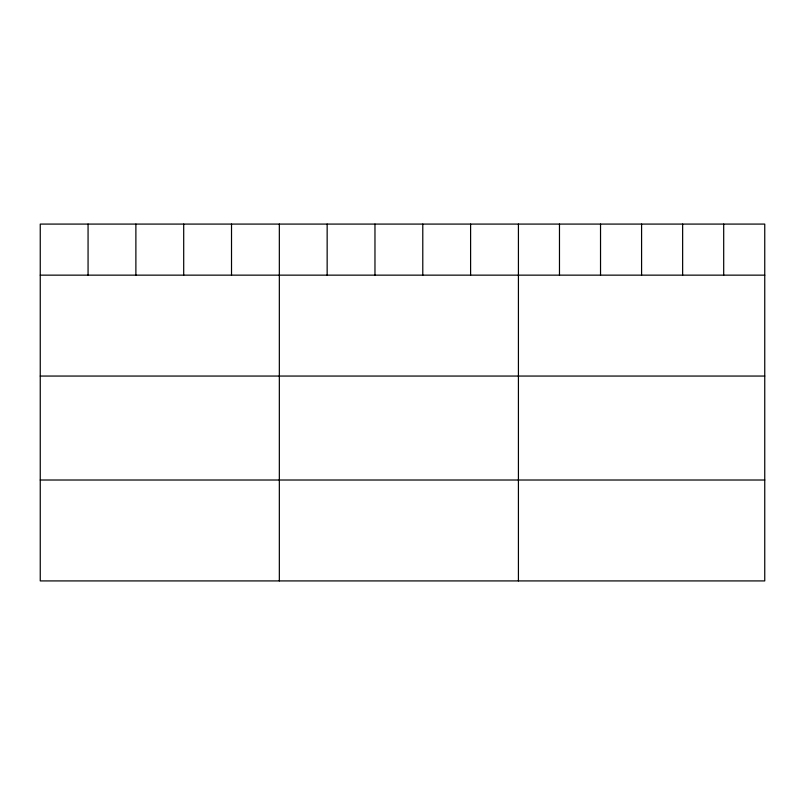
<?xml version="1.0" encoding="UTF-8"?>
<svg xmlns="http://www.w3.org/2000/svg" width="805" height="805" viewBox="0 0 805 805"><rect width="100%" height="100%" fill="white"/><g stroke="black" fill="none" stroke-linecap="round" stroke-linejoin="round"><path stroke-width="1.21" d="M764.75 275.149L764.75 580.918L40.25 580.918L40.25 224.082L764.75 224.082L764.75 275.149L40.25 275.149M40.25 376.056L764.75 376.056M40.25 480.011L764.75 480.011M723.695 224.082L723.695 275.149M682.64 224.082L682.64 275.149M641.585 224.082L641.585 275.149M600.53 224.082L600.53 275.149M559.475 224.082L559.475 275.149M518.42 224.082L518.42 580.918M470.603 224.082L470.603 275.149M422.786 224.082L422.786 275.149M374.969 224.082L374.969 275.149M327.152 224.082L327.152 275.149M279.335 224.082L279.335 580.918M231.518 224.082L231.518 275.149M183.701 224.082L183.701 275.149M135.884 224.082L135.884 275.149M88.067 224.082L88.067 275.149"/></g></svg>
